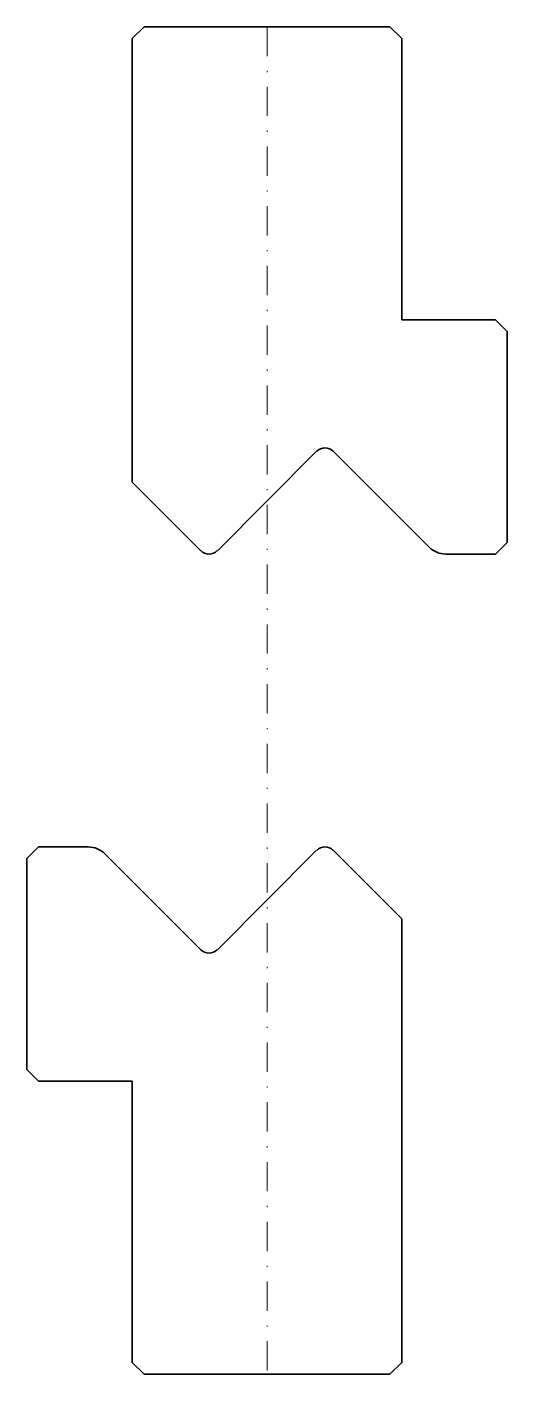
# Model space of a CAD drawing. Header units: millimetres. Extents: x -21 to 21, y 0 to 115.
import ezdxf

# ---------------------------------------------------------------- set-up
doc = ezdxf.new("R2010")
doc.units = ezdxf.units.MM
doc.header["$LTSCALE"] = 5
doc.linetypes.add('AUSGEZOGEN', pattern=[0])
doc.linetypes.add('DASHDOT', pattern=[1, 0.5, -0.25, 0, -0.25])
doc.layers.add('2', color=7, linetype='Continuous')

msp = doc.modelspace()

# ---------------------------------------------------------------- linework, layer by layer
at = {"layer": '2', "color": 7, "linetype": 'AUSGEZOGEN', "lineweight": 35}
for p, q in [((-10.5, 115), (-11.5, 114)), ((10.5, 115), (-10.5, 115)), ((11.5, 114), (10.5, 115)), ((-11.5, 114), (-11.5, 76.14)), ((11.5, 90), (11.5, 114)), ((19.5, 90), (11.5, 90)), ((20.5, 89), (19.5, 90)), ((20.5, 71), (20.5, 89)), ((-4.24, 70.29), (4.24, 78.78)), ((5.66, 78.78), (13.85, 70.59)), ((-11.5, 76.14), (-5.66, 70.29)), ((19.5, 70), (20.5, 71)), ((15.26, 70), (19.5, 70)), ((-19.5, 45), (-20.5, 44)), ((-15.26, 45), (-19.5, 45)), ((-20.5, 44), (-20.5, 26)), ((-5.66, 36.22), (-13.85, 44.41)), ((4.24, 44.71), (-4.24, 36.22)), ((11.5, 38.86), (5.66, 44.71)), ((11.5, 1), (11.5, 38.86)), ((-20.5, 26), (-19.5, 25)), ((-19.5, 25), (-11.5, 25)), ((-11.5, 25), (-11.5, 1)), ((-11.5, 1), (-10.5, 0)), ((-10.5, 0), (10.5, 0)), ((10.5, 0), (11.5, 1))]:
    msp.add_line(p, q, dxfattribs=at)
at = {"layer": '2', "color": 7, "linetype": 'DASHDOT', "lineweight": 18}
msp.add_line((0, 115), (0, 0), dxfattribs=at)
at = {"layer": '2', "color": 7, "linetype": 'AUSGEZOGEN', "lineweight": 35}
for centre, radius, start, end in [((4.95, 78.07), 1, 45, 135), ((-4.95, 71), 1, 225, 315), ((15.26, 72), 2, 225, 270), ((-15.26, 43), 2, 45, 90), ((4.95, 44), 1, 45, 135), ((-4.95, 36.93), 1, 225, 315)]:
    msp.add_arc(centre, radius, start, end, dxfattribs=at)

doc.saveas('drawing.dxf')
